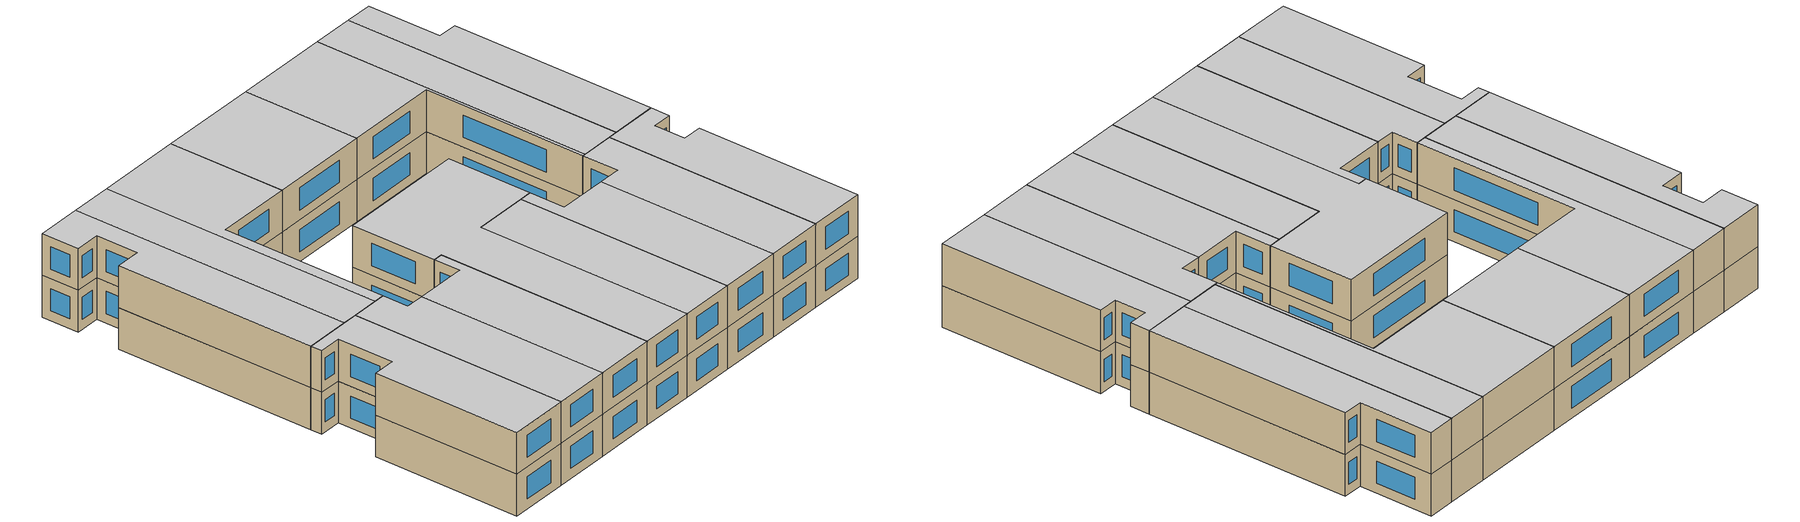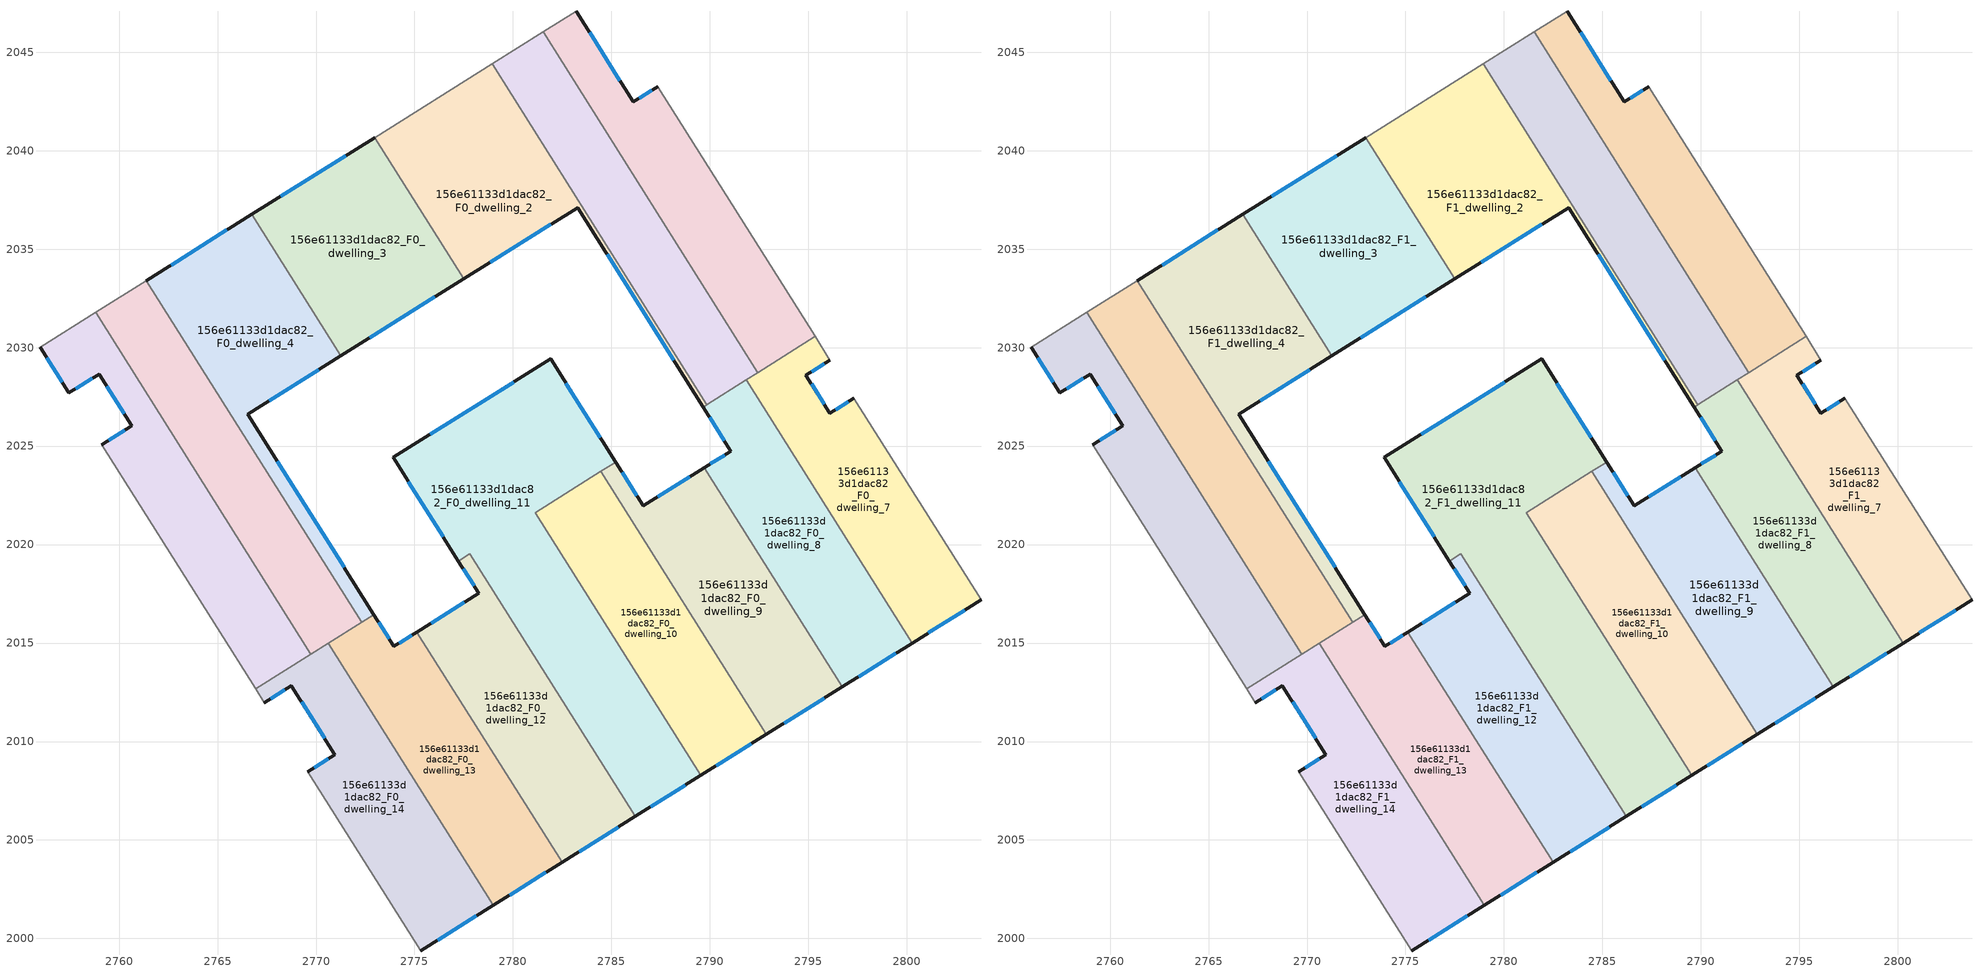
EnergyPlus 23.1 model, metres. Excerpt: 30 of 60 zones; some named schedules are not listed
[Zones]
156e61133d1dac82_F0_dwelling_0
 floor ground (EU_floor_Construction): 2787.34,2043.25 2795.34,2030.56 2792.43,2028.73 2781.53,2046.03 2783.22,2047.09 2786.11,2042.48 z0
 wall outside (EU_wall_Construction): 2787.34,2043.25 2786.11,2042.48 2783.22,2047.09 z0:3
 wall adiabatic (EU_wall_Construction): 2795.34,2030.56 2787.34,2043.25 / 2783.22,2047.09 2781.53,2046.03 z0:3
 wall to 156e61133d1dac82_F0_dwelling_1 (EU_wall_Construction): 2781.53,2046.03 2792.43,2028.73 z0:3
 wall to 156e61133d1dac82_F0_dwelling_7 (EU_wall_Construction): 2792.43,2028.73 2795.34,2030.56 z0:3
 window (EU_Window_Construction): 2785.43,2043.56 2783.9,2046 / 2787.05,2043.07 2786.4,2042.66 z0.7:2.3
156e61133d1dac82_F0_dwelling_1
 floor ground (EU_floor_Construction): 2781.53,2046.03 2792.43,2028.73 2789.84,2027.1 2778.94,2044.41 z0
 wall to 156e61133d1dac82_F0_dwelling_2 (EU_wall_Construction): 2778.94,2044.41 2789.84,2027.1 z0:3
 wall adiabatic (EU_wall_Construction): 2781.53,2046.03 2778.94,2044.41 z0:3
 wall to 156e61133d1dac82_F0_dwelling_8 (EU_wall_Construction): 2789.84,2027.1 2791.84,2028.36 z0:3
 wall to 156e61133d1dac82_F0_dwelling_7 (EU_wall_Construction): 2791.84,2028.36 2792.43,2028.73 z0:3
156e61133d1dac82_F0_dwelling_10
 floor ground (EU_floor_Construction): 2784.46,2023.71 2792.87,2010.37 2789.54,2008.28 2781.14,2021.62 z0
 wall outside (EU_wall_Construction): 2789.54,2008.28 2792.87,2010.37 z0:3
 wall to 156e61133d1dac82_F0_dwelling_11 (EU_wall_Construction): 2784.46,2023.71 2781.14,2021.62 2789.54,2008.28 z0:3
 wall to 156e61133d1dac82_F0_dwelling_9 (EU_wall_Construction): 2792.87,2010.37 2784.46,2023.71 z0:3
 window (EU_Window_Construction): 2790.32,2008.77 2792.09,2009.88 z0.7:2.3
156e61133d1dac82_F0_dwelling_11
 floor ground (EU_floor_Construction): 2785.22,2024.19 2781.14,2021.62 2789.54,2008.28 2786.21,2006.19 2777.81,2019.52 2777.23,2019.16 2773.91,2024.42 2781.91,2029.43 z0
 wall outside (EU_wall_Construction): 2786.21,2006.19 2789.54,2008.28 / 2785.22,2024.19 2781.91,2029.43 2773.91,2024.42 2777.23,2019.16 z0:3
 wall to 156e61133d1dac82_F0_dwelling_12 (EU_wall_Construction): 2777.23,2019.16 2777.81,2019.52 2786.21,2006.19 z0:3
 wall to 156e61133d1dac82_F0_dwelling_9 (EU_wall_Construction): 2784.46,2023.71 2785.22,2024.19 z0:3
 window (EU_Window_Construction): 2786.99,2006.68 2788.76,2007.79 / 2774.69,2023.19 2776.45,2020.39 / 2780.03,2028.25 2775.79,2025.6 / 2784.44,2025.42 2782.69,2028.2 z0.7:2.3
156e61133d1dac82_F0_dwelling_12
 floor ground (EU_floor_Construction): 2778.27,2017.52 2777.23,2019.16 2777.81,2019.52 2786.21,2006.19 2782.49,2003.86 2775.12,2015.55 z0
 wall outside (EU_wall_Construction): 2782.49,2003.86 2786.21,2006.19 / 2777.23,2019.16 2778.27,2017.52 2775.12,2015.55 z0:3
 wall to 156e61133d1dac82_F0_dwelling_13 (EU_wall_Construction): 2775.12,2015.55 2782.49,2003.86 z0:3
 window (EU_Window_Construction): 2783.36,2004.41 2785.34,2005.65 / 2777.53,2017.06 2775.86,2016.02 / 2777.48,2018.77 2778.02,2017.9 z0.7:2.3
156e61133d1dac82_F0_dwelling_13
 floor ground (EU_floor_Construction): 2775.12,2015.55 2782.49,2003.86 2779.01,2001.68 2770.63,2014.99 2772.93,2016.45 2773.96,2014.82 z0
 wall outside (EU_wall_Construction): 2779.01,2001.68 2782.49,2003.86 / 2775.12,2015.55 2773.96,2014.82 2772.93,2016.45 z0:3
 wall to 156e61133d1dac82_F0_dwelling_14 (EU_wall_Construction): 2770.63,2014.99 2779.01,2001.68 z0:3
 wall to 156e61133d1dac82_F0_dwelling_5 (EU_wall_Construction): 2772.31,2016.06 2770.63,2014.99 z0:3
 wall to 156e61133d1dac82_F0_dwelling_4 (EU_wall_Construction): 2772.93,2016.45 2772.31,2016.06 z0:3
 window (EU_Window_Construction): 2779.83,2002.2 2781.67,2003.35 / 2773.72,2015.21 2773.17,2016.07 / 2774.85,2015.38 2774.23,2015 z0.7:2.3
156e61133d1dac82_F0_dwelling_14
 floor ground (EU_floor_Construction): 2770.63,2014.99 2779.01,2001.68 2775.31,1999.37 2769.57,2008.47 2770.95,2009.34 2768.75,2012.83 2767.37,2011.97 2766.93,2012.67 z0
 wall outside (EU_wall_Construction): 2775.31,1999.37 2779.01,2001.68 / 2767.37,2011.97 2768.75,2012.83 2770.95,2009.34 2769.57,2008.47 z0:3
 wall adiabatic (EU_wall_Construction): 2769.57,2008.47 2775.31,1999.37 / 2766.93,2012.67 2767.37,2011.97 z0:3
 wall to 156e61133d1dac82_F0_dwelling_6 (EU_wall_Construction): 2769.74,2014.43 2766.93,2012.67 z0:3
 wall to 156e61133d1dac82_F0_dwelling_5 (EU_wall_Construction): 2770.63,2014.99 2769.74,2014.43 z0:3
 window (EU_Window_Construction): 2776.18,1999.91 2778.14,2001.14 / 2770.63,2009.13 2769.9,2008.67 / 2769.26,2012.01 2770.43,2010.16 / 2767.69,2012.17 2768.42,2012.63 z0.7:2.3
156e61133d1dac82_F0_dwelling_2
 floor ground (EU_floor_Construction): 2783.28,2037.11 2777.49,2033.49 2772.97,2040.67 2778.94,2044.41 2789.84,2027.1 2789.65,2026.98 z0
 wall outside (EU_wall_Construction): 2777.49,2033.49 2783.28,2037.11 2789.65,2026.98 z0:3
 wall to 156e61133d1dac82_F0_dwelling_3 (EU_wall_Construction): 2772.97,2040.67 2777.49,2033.49 z0:3
 wall adiabatic (EU_wall_Construction): 2778.94,2044.41 2772.97,2040.67 z0:3
 wall to 156e61133d1dac82_F0_dwelling_8 (EU_wall_Construction): 2789.65,2026.98 2789.84,2027.1 z0:3
 window (EU_Window_Construction): 2784.78,2034.73 2788.16,2029.36 / 2778.85,2034.34 2781.92,2036.26 z0.7:2.3
156e61133d1dac82_F0_dwelling_3
 floor ground (EU_floor_Construction): 2772.97,2040.67 2777.49,2033.49 2771.26,2029.58 2766.74,2036.76 z0
 wall outside (EU_wall_Construction): 2772.97,2040.67 2766.74,2036.76 / 2771.26,2029.58 2777.49,2033.49 z0:3
 wall to 156e61133d1dac82_F0_dwelling_4 (EU_wall_Construction): 2766.74,2036.76 2771.26,2029.58 z0:3
 window (EU_Window_Construction): 2771.51,2039.75 2768.2,2037.68 / 2772.72,2030.5 2776.03,2032.57 z0.7:2.3
156e61133d1dac82_F0_dwelling_4
 floor ground (EU_floor_Construction): 2766.74,2036.76 2771.26,2029.58 2766.53,2026.62 2772.93,2016.45 2772.31,2016.06 2761.38,2033.41 z0
 wall outside (EU_wall_Construction): 2772.93,2016.45 2766.53,2026.62 2771.26,2029.58 / 2766.74,2036.76 2761.38,2033.41 z0:3
 wall to 156e61133d1dac82_F0_dwelling_5 (EU_wall_Construction): 2761.38,2033.41 2772.31,2016.06 z0:3
 window (EU_Window_Construction): 2771.43,2018.84 2768.03,2024.23 / 2765.48,2035.97 2762.64,2034.19 / 2767.64,2027.31 2770.15,2028.89 z0.7:2.3
156e61133d1dac82_F0_dwelling_5
 floor ground (EU_floor_Construction): 2761.38,2033.41 2772.31,2016.06 2769.74,2014.43 2758.8,2031.79 z0
 wall to 156e61133d1dac82_F0_dwelling_6 (EU_wall_Construction): 2758.8,2031.79 2769.74,2014.43 z0:3
 wall adiabatic (EU_wall_Construction): 2761.38,2033.41 2758.8,2031.79 z0:3
156e61133d1dac82_F0_dwelling_6
 floor ground (EU_floor_Construction): 2760.66,2026.03 2758.99,2028.66 2757.45,2027.7 2755.98,2030.02 2758.8,2031.79 2769.74,2014.43 2766.93,2012.67 2759.12,2025.06 z0
 wall outside (EU_wall_Construction): 2755.98,2030.02 2757.45,2027.7 2758.99,2028.66 2760.66,2026.03 2759.12,2025.06 z0:3
 wall adiabatic (EU_wall_Construction): 2758.8,2031.79 2755.98,2030.02 / 2759.12,2025.06 2766.93,2012.67 z0:3
 window (EU_Window_Construction): 2756.33,2029.48 2757.11,2028.24 / 2760.29,2025.8 2759.48,2025.29 / 2759.38,2028.04 2760.26,2026.65 / 2757.81,2027.92 2758.63,2028.43 z0.7:2.3
156e61133d1dac82_F0_dwelling_7
 floor ground (EU_floor_Construction): 2797.3,2027.44 2803.76,2017.19 2800.27,2015 2791.84,2028.36 2795.34,2030.56 2796.09,2029.37 2794.88,2028.61 2796.09,2026.68 z0
 wall outside (EU_wall_Construction): 2797.3,2027.44 2796.09,2026.68 2794.88,2028.61 2796.09,2029.37 / 2800.27,2015 2803.76,2017.19 z0:3
 wall adiabatic (EU_wall_Construction): 2803.76,2017.19 2797.3,2027.44 / 2796.09,2029.37 2795.34,2030.56 z0:3
 wall to 156e61133d1dac82_F0_dwelling_8 (EU_wall_Construction): 2791.84,2028.36 2800.27,2015 z0:3
 window (EU_Window_Construction): 2795.81,2027.13 2795.16,2028.15 / 2797.02,2027.26 2796.38,2026.85 / 2801.09,2015.51 2802.94,2016.68 / 2795.16,2028.79 2795.81,2029.19 z0.7:2.3
156e61133d1dac82_F0_dwelling_8
 floor ground (EU_floor_Construction): 2791.84,2028.36 2800.27,2015 2796.71,2012.77 2789.71,2023.89 2791.07,2024.74 2789.65,2026.98 z0
 wall outside (EU_wall_Construction): 2796.71,2012.77 2800.27,2015 / 2789.65,2026.98 2791.07,2024.74 2789.71,2023.89 z0:3
 wall to 156e61133d1dac82_F0_dwelling_9 (EU_wall_Construction): 2789.71,2023.89 2796.71,2012.77 z0:3
 window (EU_Window_Construction): 2797.55,2013.3 2799.43,2014.48 / 2790.75,2024.54 2790.03,2024.09 / 2789.99,2026.46 2790.73,2025.27 z0.7:2.3
156e61133d1dac82_F0_dwelling_9
 floor ground (EU_floor_Construction): 2789.71,2023.89 2796.71,2012.77 2792.87,2010.37 2784.46,2023.71 2785.22,2024.19 2786.62,2021.96 z0
 wall outside (EU_wall_Construction): 2792.87,2010.37 2796.71,2012.77 / 2789.71,2023.89 2786.62,2021.96 2785.22,2024.19 z0:3
 window (EU_Window_Construction): 2793.77,2010.93 2795.81,2012.21 / 2786.29,2022.48 2785.55,2023.66 / 2788.98,2023.44 2787.34,2022.42 z0.7:2.3
156e61133d1dac82_F1_dwelling_0
 floor to 156e61133d1dac82_F0_dwelling_0 (EU_floor_Construction): 2787.34,2043.25 2795.34,2030.56 2792.43,2028.73 2781.53,2046.03 2783.22,2047.09 2786.11,2042.48 z3
 wall outside (EU_wall_Construction): 2787.34,2043.25 2786.11,2042.48 2783.22,2047.09 z3:6
 wall adiabatic (EU_wall_Construction): 2795.34,2030.56 2787.34,2043.25 / 2783.22,2047.09 2781.53,2046.03 z3:6
 wall to 156e61133d1dac82_F1_dwelling_1 (EU_wall_Construction): 2781.53,2046.03 2792.43,2028.73 z3:6
 wall to 156e61133d1dac82_F1_dwelling_7 (EU_wall_Construction): 2792.43,2028.73 2795.34,2030.56 z3:6
 window (EU_Window_Construction): 2785.43,2043.56 2783.9,2046 / 2787.05,2043.07 2786.4,2042.66 z3.7:5.3
 ceiling to 156e61133d1dac82_F2_dwelling_0 (EU_floor_Construction): 2795.34,2030.56 2787.34,2043.25 2786.11,2042.48 2783.22,2047.09 2781.53,2046.03 2792.43,2028.73 z6
156e61133d1dac82_F1_dwelling_1
 floor to 156e61133d1dac82_F0_dwelling_1 (EU_floor_Construction): 2781.53,2046.03 2792.43,2028.73 2789.84,2027.1 2778.94,2044.41 z3
 wall to 156e61133d1dac82_F1_dwelling_2 (EU_wall_Construction): 2778.94,2044.41 2789.84,2027.1 z3:6
 wall adiabatic (EU_wall_Construction): 2781.53,2046.03 2778.94,2044.41 z3:6
 wall to 156e61133d1dac82_F1_dwelling_8 (EU_wall_Construction): 2789.84,2027.1 2791.84,2028.36 z3:6
 wall to 156e61133d1dac82_F1_dwelling_7 (EU_wall_Construction): 2791.84,2028.36 2792.43,2028.73 z3:6
 ceiling to 156e61133d1dac82_F2_dwelling_1 (EU_floor_Construction): 2792.43,2028.73 2781.53,2046.03 2778.94,2044.41 2789.84,2027.1 z6
156e61133d1dac82_F1_dwelling_10
 floor to 156e61133d1dac82_F0_dwelling_10 (EU_floor_Construction): 2784.46,2023.71 2792.87,2010.37 2789.54,2008.28 2781.14,2021.62 z3
 wall outside (EU_wall_Construction): 2789.54,2008.28 2792.87,2010.37 z3:6
 wall to 156e61133d1dac82_F1_dwelling_11 (EU_wall_Construction): 2784.46,2023.71 2781.14,2021.62 2789.54,2008.28 z3:6
 wall to 156e61133d1dac82_F1_dwelling_9 (EU_wall_Construction): 2792.87,2010.37 2784.46,2023.71 z3:6
 window (EU_Window_Construction): 2790.32,2008.77 2792.09,2009.88 z3.7:5.3
 ceiling to 156e61133d1dac82_F2_dwelling_10 (EU_floor_Construction): 2792.87,2010.37 2784.46,2023.71 2781.14,2021.62 2789.54,2008.28 z6
156e61133d1dac82_F1_dwelling_11
 floor to 156e61133d1dac82_F0_dwelling_11 (EU_floor_Construction): 2785.22,2024.19 2781.14,2021.62 2789.54,2008.28 2786.21,2006.19 2777.81,2019.52 2777.23,2019.16 2773.91,2024.42 2781.91,2029.43 z3
 wall outside (EU_wall_Construction): 2786.21,2006.19 2789.54,2008.28 / 2785.22,2024.19 2781.91,2029.43 2773.91,2024.42 2777.23,2019.16 z3:6
 wall to 156e61133d1dac82_F1_dwelling_12 (EU_wall_Construction): 2777.23,2019.16 2777.81,2019.52 2786.21,2006.19 z3:6
 wall to 156e61133d1dac82_F1_dwelling_9 (EU_wall_Construction): 2784.46,2023.71 2785.22,2024.19 z3:6
 window (EU_Window_Construction): 2786.99,2006.68 2788.76,2007.79 / 2774.69,2023.19 2776.45,2020.39 / 2780.03,2028.25 2775.79,2025.6 / 2784.44,2025.42 2782.69,2028.2 z3.7:5.3
 ceiling to 156e61133d1dac82_F2_dwelling_11 (EU_floor_Construction): 2789.54,2008.28 2781.14,2021.62 2785.22,2024.19 2781.91,2029.43 2773.91,2024.42 2777.23,2019.16 2777.81,2019.52 2786.21,2006.19 z6
156e61133d1dac82_F1_dwelling_12
 floor to 156e61133d1dac82_F0_dwelling_12 (EU_floor_Construction): 2778.27,2017.52 2777.23,2019.16 2777.81,2019.52 2786.21,2006.19 2782.49,2003.86 2775.12,2015.55 z3
 wall outside (EU_wall_Construction): 2782.49,2003.86 2786.21,2006.19 / 2777.23,2019.16 2778.27,2017.52 2775.12,2015.55 z3:6
 wall to 156e61133d1dac82_F1_dwelling_13 (EU_wall_Construction): 2775.12,2015.55 2782.49,2003.86 z3:6
 window (EU_Window_Construction): 2783.36,2004.41 2785.34,2005.65 / 2777.53,2017.06 2775.86,2016.02 / 2777.48,2018.77 2778.02,2017.9 z3.7:5.3
 ceiling to 156e61133d1dac82_F2_dwelling_12 (EU_floor_Construction): 2786.21,2006.19 2777.81,2019.52 2777.23,2019.16 2778.27,2017.52 2775.12,2015.55 2782.49,2003.86 z6
156e61133d1dac82_F1_dwelling_13
 floor to 156e61133d1dac82_F0_dwelling_13 (EU_floor_Construction): 2775.12,2015.55 2782.49,2003.86 2779.01,2001.68 2770.63,2014.99 2772.93,2016.45 2773.96,2014.82 z3
 wall outside (EU_wall_Construction): 2779.01,2001.68 2782.49,2003.86 / 2775.12,2015.55 2773.96,2014.82 2772.93,2016.45 z3:6
 wall to 156e61133d1dac82_F1_dwelling_14 (EU_wall_Construction): 2770.63,2014.99 2779.01,2001.68 z3:6
 wall to 156e61133d1dac82_F1_dwelling_5 (EU_wall_Construction): 2772.31,2016.06 2770.63,2014.99 z3:6
 wall to 156e61133d1dac82_F1_dwelling_4 (EU_wall_Construction): 2772.93,2016.45 2772.31,2016.06 z3:6
 window (EU_Window_Construction): 2779.83,2002.2 2781.67,2003.35 / 2773.72,2015.21 2773.17,2016.07 / 2774.85,2015.38 2774.23,2015 z3.7:5.3
 ceiling to 156e61133d1dac82_F2_dwelling_13 (EU_floor_Construction): 2782.49,2003.86 2775.12,2015.55 2773.96,2014.82 2772.93,2016.45 2770.63,2014.99 2779.01,2001.68 z6
156e61133d1dac82_F1_dwelling_14
 floor to 156e61133d1dac82_F0_dwelling_14 (EU_floor_Construction): 2770.63,2014.99 2779.01,2001.68 2775.31,1999.37 2769.57,2008.47 2770.95,2009.34 2768.75,2012.83 2767.37,2011.97 2766.93,2012.67 z3
 wall outside (EU_wall_Construction): 2775.31,1999.37 2779.01,2001.68 / 2767.37,2011.97 2768.75,2012.83 2770.95,2009.34 2769.57,2008.47 z3:6
 wall adiabatic (EU_wall_Construction): 2769.57,2008.47 2775.31,1999.37 / 2766.93,2012.67 2767.37,2011.97 z3:6
 wall to 156e61133d1dac82_F1_dwelling_6 (EU_wall_Construction): 2769.74,2014.43 2766.93,2012.67 z3:6
 wall to 156e61133d1dac82_F1_dwelling_5 (EU_wall_Construction): 2770.63,2014.99 2769.74,2014.43 z3:6
 window (EU_Window_Construction): 2776.18,1999.91 2778.14,2001.14 / 2770.63,2009.13 2769.9,2008.67 / 2769.26,2012.01 2770.43,2010.16 / 2767.69,2012.17 2768.42,2012.63 z3.7:5.3
 ceiling to 156e61133d1dac82_F2_dwelling_14 (EU_floor_Construction): 2779.01,2001.68 2770.63,2014.99 2766.93,2012.67 2767.37,2011.97 2768.75,2012.83 2770.95,2009.34 2769.57,2008.47 2775.31,1999.37 z6
156e61133d1dac82_F1_dwelling_2
 floor to 156e61133d1dac82_F0_dwelling_2 (EU_floor_Construction): 2783.28,2037.11 2777.49,2033.49 2772.97,2040.67 2778.94,2044.41 2789.84,2027.1 2789.65,2026.98 z3
 wall outside (EU_wall_Construction): 2777.49,2033.49 2783.28,2037.11 2789.65,2026.98 z3:6
 wall to 156e61133d1dac82_F1_dwelling_3 (EU_wall_Construction): 2772.97,2040.67 2777.49,2033.49 z3:6
 wall adiabatic (EU_wall_Construction): 2778.94,2044.41 2772.97,2040.67 z3:6
 wall to 156e61133d1dac82_F1_dwelling_8 (EU_wall_Construction): 2789.65,2026.98 2789.84,2027.1 z3:6
 window (EU_Window_Construction): 2784.78,2034.73 2788.16,2029.36 / 2778.85,2034.34 2781.92,2036.26 z3.7:5.3
 ceiling to 156e61133d1dac82_F2_dwelling_2 (EU_floor_Construction): 2789.84,2027.1 2778.94,2044.41 2772.97,2040.67 2777.49,2033.49 2783.28,2037.11 2789.65,2026.98 z6
156e61133d1dac82_F1_dwelling_3
 floor to 156e61133d1dac82_F0_dwelling_3 (EU_floor_Construction): 2772.97,2040.67 2777.49,2033.49 2771.26,2029.58 2766.74,2036.76 z3
 wall outside (EU_wall_Construction): 2772.97,2040.67 2766.74,2036.76 / 2771.26,2029.58 2777.49,2033.49 z3:6
 wall to 156e61133d1dac82_F1_dwelling_4 (EU_wall_Construction): 2766.74,2036.76 2771.26,2029.58 z3:6
 window (EU_Window_Construction): 2771.51,2039.75 2768.2,2037.68 / 2772.72,2030.5 2776.03,2032.57 z3.7:5.3
 ceiling to 156e61133d1dac82_F2_dwelling_3 (EU_floor_Construction): 2777.49,2033.49 2772.97,2040.67 2766.74,2036.76 2771.26,2029.58 z6
156e61133d1dac82_F1_dwelling_4
 floor to 156e61133d1dac82_F0_dwelling_4 (EU_floor_Construction): 2766.74,2036.76 2771.26,2029.58 2766.53,2026.62 2772.93,2016.45 2772.31,2016.06 2761.38,2033.41 z3
 wall outside (EU_wall_Construction): 2772.93,2016.45 2766.53,2026.62 2771.26,2029.58 / 2766.74,2036.76 2761.38,2033.41 z3:6
 wall to 156e61133d1dac82_F1_dwelling_5 (EU_wall_Construction): 2761.38,2033.41 2772.31,2016.06 z3:6
 window (EU_Window_Construction): 2771.43,2018.84 2768.03,2024.23 / 2765.48,2035.97 2762.64,2034.19 / 2767.64,2027.31 2770.15,2028.89 z3.7:5.3
 ceiling to 156e61133d1dac82_F2_dwelling_4 (EU_floor_Construction): 2772.93,2016.45 2766.53,2026.62 2771.26,2029.58 2766.74,2036.76 2761.38,2033.41 2772.31,2016.06 z6
156e61133d1dac82_F1_dwelling_5
 floor to 156e61133d1dac82_F0_dwelling_5 (EU_floor_Construction): 2761.38,2033.41 2772.31,2016.06 2769.74,2014.43 2758.8,2031.79 z3
 wall to 156e61133d1dac82_F1_dwelling_6 (EU_wall_Construction): 2758.8,2031.79 2769.74,2014.43 z3:6
 wall adiabatic (EU_wall_Construction): 2761.38,2033.41 2758.8,2031.79 z3:6
 ceiling to 156e61133d1dac82_F2_dwelling_5 (EU_floor_Construction): 2772.31,2016.06 2761.38,2033.41 2758.8,2031.79 2769.74,2014.43 z6
156e61133d1dac82_F1_dwelling_6
 floor to 156e61133d1dac82_F0_dwelling_6 (EU_floor_Construction): 2760.66,2026.03 2758.99,2028.66 2757.45,2027.7 2755.98,2030.02 2758.8,2031.79 2769.74,2014.43 2766.93,2012.67 2759.12,2025.06 z3
 wall outside (EU_wall_Construction): 2755.98,2030.02 2757.45,2027.7 2758.99,2028.66 2760.66,2026.03 2759.12,2025.06 z3:6
 wall adiabatic (EU_wall_Construction): 2758.8,2031.79 2755.98,2030.02 / 2759.12,2025.06 2766.93,2012.67 z3:6
 window (EU_Window_Construction): 2756.33,2029.48 2757.11,2028.24 / 2760.29,2025.8 2759.48,2025.29 / 2759.38,2028.04 2760.26,2026.65 / 2757.81,2027.92 2758.63,2028.43 z3.7:5.3
 ceiling to 156e61133d1dac82_F2_dwelling_6 (EU_floor_Construction): 2769.74,2014.43 2758.8,2031.79 2755.98,2030.02 2757.45,2027.7 2758.99,2028.66 2760.66,2026.03 2759.12,2025.06 2766.93,2012.67 z6
156e61133d1dac82_F1_dwelling_7
 floor to 156e61133d1dac82_F0_dwelling_7 (EU_floor_Construction): 2797.3,2027.44 2803.76,2017.19 2800.27,2015 2791.84,2028.36 2795.34,2030.56 2796.09,2029.37 2794.88,2028.61 2796.09,2026.68 z3
 wall outside (EU_wall_Construction): 2797.3,2027.44 2796.09,2026.68 2794.88,2028.61 2796.09,2029.37 / 2800.27,2015 2803.76,2017.19 z3:6
 wall adiabatic (EU_wall_Construction): 2803.76,2017.19 2797.3,2027.44 / 2796.09,2029.37 2795.34,2030.56 z3:6
 wall to 156e61133d1dac82_F1_dwelling_8 (EU_wall_Construction): 2791.84,2028.36 2800.27,2015 z3:6
 window (EU_Window_Construction): 2795.81,2027.13 2795.16,2028.15 / 2797.02,2027.26 2796.38,2026.85 / 2801.09,2015.51 2802.94,2016.68 / 2795.16,2028.79 2795.81,2029.19 z3.7:5.3
 ceiling to 156e61133d1dac82_F2_dwelling_7 (EU_floor_Construction): 2803.76,2017.19 2797.3,2027.44 2796.09,2026.68 2794.88,2028.61 2796.09,2029.37 2795.34,2030.56 2791.84,2028.36 2800.27,2015 z6
156e61133d1dac82_F1_dwelling_8
 floor to 156e61133d1dac82_F0_dwelling_8 (EU_floor_Construction): 2791.84,2028.36 2800.27,2015 2796.71,2012.77 2789.71,2023.89 2791.07,2024.74 2789.65,2026.98 z3
 wall outside (EU_wall_Construction): 2796.71,2012.77 2800.27,2015 / 2789.65,2026.98 2791.07,2024.74 2789.71,2023.89 z3:6
 wall to 156e61133d1dac82_F1_dwelling_9 (EU_wall_Construction): 2789.71,2023.89 2796.71,2012.77 z3:6
 window (EU_Window_Construction): 2797.55,2013.3 2799.43,2014.48 / 2790.75,2024.54 2790.03,2024.09 / 2789.99,2026.46 2790.73,2025.27 z3.7:5.3
 ceiling to 156e61133d1dac82_F2_dwelling_8 (EU_floor_Construction): 2800.27,2015 2791.84,2028.36 2789.65,2026.98 2791.07,2024.74 2789.71,2023.89 2796.71,2012.77 z6
156e61133d1dac82_F1_dwelling_9
 floor to 156e61133d1dac82_F0_dwelling_9 (EU_floor_Construction): 2789.71,2023.89 2796.71,2012.77 2792.87,2010.37 2784.46,2023.71 2785.22,2024.19 2786.62,2021.96 z3
 wall outside (EU_wall_Construction): 2792.87,2010.37 2796.71,2012.77 / 2789.71,2023.89 2786.62,2021.96 2785.22,2024.19 z3:6
 window (EU_Window_Construction): 2793.77,2010.93 2795.81,2012.21 / 2786.29,2022.48 2785.55,2023.66 / 2788.98,2023.44 2787.34,2022.42 z3.7:5.3
 ceiling to 156e61133d1dac82_F2_dwelling_9 (EU_floor_Construction): 2796.71,2012.77 2789.71,2023.89 2786.62,2021.96 2785.22,2024.19 2784.46,2023.71 2792.87,2010.37 z6
[Building]
EU S2 Campaign: North Axis=0; Terrain=City; Solar Distribution=FullExterior
[Site:Location]
Budapest.Ferenc.Liszt.Intl.AP: Latitude=47.437; Longitude=19.256; Time Zone=1; Elevation=185
[SizingPeriod:WeatherFileDays]
AnnualSizingPeriod: Begin Month=1; Begin Day of Month=1; End Month=12; End Day of Month=31; Day of Week for Start Day=Monday; Use Weather File Daylight Saving Period=No; Use Weather File Rain and Snow Indicators=No
[MATERIAL]
EU_InternalMass_Material: Roughness=MediumRough; Thickness=0.1; Conductivity=1; Density=1800; Specific Heat=900; Thermal Absorptance=0.9; Solar Absorptance=0.7; Visible Absorptance=0.7
[MATERIAL:NOMASS] Roughness=MediumRough; Thermal Absorptance=0.9; Solar Absorptance=0.7; Visible Absorptance=0.7
Name | Thermal Resistance
EU_wall_NoMass | 0.832559
EU_floor_NoMass | 0.872794
[WINDOWMATERIAL:SIMPLEGLAZINGSYSTEM]
EU_Window_SimpleGlazing: UFactor=2.79869; Solar Heat Gain Coefficient=0.75; Visible Transmittance=0.75
[CONSTRUCTION]
EU_wall_Construction: EU_wall_NoMass
EU_floor_Construction: EU_floor_NoMass
EU_Window_Construction: EU_Window_SimpleGlazing
EU_InternalMass_Construction: EU_InternalMass_Material
[ZONE] Type=1; Multiplier=1; Ceiling Height=autocalculate; Floor Area=autocalculate; Part of Total Floor Area=Yes
Name | Volume
156e61133d1dac82_F0_dwelling_0; 156e61133d1dac82_F1_dwelling_0 | 187.268
156e61133d1dac82_F0_dwelling_1; 156e61133d1dac82_F1_dwelling_1 | 187.263
156e61133d1dac82_F0_dwelling_10; 156e61133d1dac82_F1_dwelling_10; 156e61133d1dac82_F0_dwelling_7; 156e61133d1dac82_F1_dwelling_7 | 185.83
156e61133d1dac82_F0_dwelling_11; 156e61133d1dac82_F1_dwelling_11 | 361.555
156e61133d1dac82_F0_dwelling_12; 156e61133d1dac82_F1_dwelling_12 | 185.864
156e61133d1dac82_F0_dwelling_13; 156e61133d1dac82_F1_dwelling_13 | 185.829
156e61133d1dac82_F0_dwelling_14; 156e61133d1dac82_F1_dwelling_14 | 185.849
156e61133d1dac82_F0_dwelling_2; 156e61133d1dac82_F1_dwelling_2 | 187.303
156e61133d1dac82_F0_dwelling_3; 156e61133d1dac82_F1_dwelling_3 | 187.276
156e61133d1dac82_F0_dwelling_4; 156e61133d1dac82_F1_dwelling_4 | 187.245
156e61133d1dac82_F0_dwelling_5; 156e61133d1dac82_F1_dwelling_5 | 187.286
156e61133d1dac82_F0_dwelling_6; 156e61133d1dac82_F1_dwelling_6 | 187.288
156e61133d1dac82_F0_dwelling_8; 156e61133d1dac82_F1_dwelling_8 | 185.856
156e61133d1dac82_F0_dwelling_9; 156e61133d1dac82_F1_dwelling_9 | 185.841
[INTERNALMASS] Construction=EU_InternalMass_Construction
Name | Zone or ZoneList | Surface Area
156e61133d1dac82_F0_dwelling_0_EU_InternalMass | 156e61133d1dac82_F0_dwelling_0 | 62.4225
156e61133d1dac82_F0_dwelling_1_EU_InternalMass | 156e61133d1dac82_F0_dwelling_1 | 62.4211
156e61133d1dac82_F0_dwelling_2_EU_InternalMass | 156e61133d1dac82_F0_dwelling_2 | 62.4341
156e61133d1dac82_F0_dwelling_3_EU_InternalMass | 156e61133d1dac82_F0_dwelling_3 | 62.4254
156e61133d1dac82_F0_dwelling_4_EU_InternalMass | 156e61133d1dac82_F0_dwelling_4 | 62.4147
156e61133d1dac82_F0_dwelling_5_EU_InternalMass | 156e61133d1dac82_F0_dwelling_5 | 62.4287
156e61133d1dac82_F0_dwelling_6_EU_InternalMass | 156e61133d1dac82_F0_dwelling_6 | 62.4295
156e61133d1dac82_F0_dwelling_7_EU_InternalMass | 156e61133d1dac82_F0_dwelling_7 | 61.9433
156e61133d1dac82_F0_dwelling_8_EU_InternalMass | 156e61133d1dac82_F0_dwelling_8 | 61.9522
156e61133d1dac82_F0_dwelling_9_EU_InternalMass | 156e61133d1dac82_F0_dwelling_9 | 61.9474
156e61133d1dac82_F0_dwelling_10_EU_InternalMass | 156e61133d1dac82_F0_dwelling_10 | 61.943
156e61133d1dac82_F0_dwelling_11_EU_InternalMass | 156e61133d1dac82_F0_dwelling_11 | 120.52
156e61133d1dac82_F0_dwelling_12_EU_InternalMass | 156e61133d1dac82_F0_dwelling_12 | 61.9547
156e61133d1dac82_F0_dwelling_13_EU_InternalMass | 156e61133d1dac82_F0_dwelling_13 | 61.943
156e61133d1dac82_F0_dwelling_14_EU_InternalMass | 156e61133d1dac82_F0_dwelling_14 | 61.9497
156e61133d1dac82_F1_dwelling_0_EU_InternalMass | 156e61133d1dac82_F1_dwelling_0 | 62.4225
156e61133d1dac82_F1_dwelling_1_EU_InternalMass | 156e61133d1dac82_F1_dwelling_1 | 62.4211
156e61133d1dac82_F1_dwelling_2_EU_InternalMass | 156e61133d1dac82_F1_dwelling_2 | 62.4341
156e61133d1dac82_F1_dwelling_3_EU_InternalMass | 156e61133d1dac82_F1_dwelling_3 | 62.4254
156e61133d1dac82_F1_dwelling_4_EU_InternalMass | 156e61133d1dac82_F1_dwelling_4 | 62.4147
156e61133d1dac82_F1_dwelling_5_EU_InternalMass | 156e61133d1dac82_F1_dwelling_5 | 62.4287
156e61133d1dac82_F1_dwelling_6_EU_InternalMass | 156e61133d1dac82_F1_dwelling_6 | 62.4295
156e61133d1dac82_F1_dwelling_7_EU_InternalMass | 156e61133d1dac82_F1_dwelling_7 | 61.9433
156e61133d1dac82_F1_dwelling_8_EU_InternalMass | 156e61133d1dac82_F1_dwelling_8 | 61.9522
156e61133d1dac82_F1_dwelling_9_EU_InternalMass | 156e61133d1dac82_F1_dwelling_9 | 61.9474
156e61133d1dac82_F1_dwelling_10_EU_InternalMass | 156e61133d1dac82_F1_dwelling_10 | 61.943
156e61133d1dac82_F1_dwelling_11_EU_InternalMass | 156e61133d1dac82_F1_dwelling_11 | 120.52
156e61133d1dac82_F1_dwelling_12_EU_InternalMass | 156e61133d1dac82_F1_dwelling_12 | 61.9547
156e61133d1dac82_F1_dwelling_13_EU_InternalMass | 156e61133d1dac82_F1_dwelling_13 | 61.943
156e61133d1dac82_F1_dwelling_14_EU_InternalMass | 156e61133d1dac82_F1_dwelling_14 | 61.9497
[OTHEREQUIPMENT] Fuel Type=Electricity; Design Level Calculation Method=Watts/Area; Power per Zone Floor Area=1; Fraction Latent=0; Fraction Radiant=0; Fraction Lost=0; Carbon Dioxide Generation Rate=0; EndUse Subcategory=EU_Step8_InternalGains
Name | Zone or ZoneList or Space or SpaceList | Schedule
EU_Step8_InternalGain_156e61133d1dac82_F0_dwelling_0_f000 | 156e61133d1dac82_F0_dwelling_0 | EU_Step8_GainSchedule_156e61133d1dac82_F0_dwelling_0_f000
EU_Step8_InternalGain_156e61133d1dac82_F0_dwelling_1_f000 | 156e61133d1dac82_F0_dwelling_1 | EU_Step8_GainSchedule_156e61133d1dac82_F0_dwelling_1_f000
EU_Step8_InternalGain_156e61133d1dac82_F0_dwelling_2_f000 | 156e61133d1dac82_F0_dwelling_2 | EU_Step8_GainSchedule_156e61133d1dac82_F0_dwelling_2_f000
EU_Step8_InternalGain_156e61133d1dac82_F0_dwelling_3_f000 | 156e61133d1dac82_F0_dwelling_3 | EU_Step8_GainSchedule_156e61133d1dac82_F0_dwelling_3_f000
EU_Step8_InternalGain_156e61133d1dac82_F0_dwelling_4_f000 | 156e61133d1dac82_F0_dwelling_4 | EU_Step8_GainSchedule_156e61133d1dac82_F0_dwelling_4_f000
EU_Step8_InternalGain_156e61133d1dac82_F0_dwelling_5_f000 | 156e61133d1dac82_F0_dwelling_5 | EU_Step8_GainSchedule_156e61133d1dac82_F0_dwelling_5_f000
EU_Step8_InternalGain_156e61133d1dac82_F0_dwelling_6_f000 | 156e61133d1dac82_F0_dwelling_6 | EU_Step8_GainSchedule_156e61133d1dac82_F0_dwelling_6_f000
EU_Step8_InternalGain_156e61133d1dac82_F0_dwelling_7_f000 | 156e61133d1dac82_F0_dwelling_7 | EU_Step8_GainSchedule_156e61133d1dac82_F0_dwelling_7_f000
EU_Step8_InternalGain_156e61133d1dac82_F0_dwelling_8_f000 | 156e61133d1dac82_F0_dwelling_8 | EU_Step8_GainSchedule_156e61133d1dac82_F0_dwelling_8_f000
EU_Step8_InternalGain_156e61133d1dac82_F0_dwelling_9_f000 | 156e61133d1dac82_F0_dwelling_9 | EU_Step8_GainSchedule_156e61133d1dac82_F0_dwelling_9_f000
EU_Step8_InternalGain_156e61133d1dac82_F0_dwelling_10_f000 | 156e61133d1dac82_F0_dwelling_10 | EU_Step8_GainSchedule_156e61133d1dac82_F0_dwelling_10_f000
EU_Step8_InternalGain_156e61133d1dac82_F0_dwelling_11_f000 | 156e61133d1dac82_F0_dwelling_11 | EU_Step8_GainSchedule_156e61133d1dac82_F0_dwelling_11_f000
EU_Step8_InternalGain_156e61133d1dac82_F0_dwelling_12_f000 | 156e61133d1dac82_F0_dwelling_12 | EU_Step8_GainSchedule_156e61133d1dac82_F0_dwelling_12_f000
EU_Step8_InternalGain_156e61133d1dac82_F0_dwelling_13_f000 | 156e61133d1dac82_F0_dwelling_13 | EU_Step8_GainSchedule_156e61133d1dac82_F0_dwelling_13_f000
EU_Step8_InternalGain_156e61133d1dac82_F0_dwelling_14_f000 | 156e61133d1dac82_F0_dwelling_14 | EU_Step8_GainSchedule_156e61133d1dac82_F0_dwelling_14_f000
EU_Step8_InternalGain_156e61133d1dac82_F1_dwelling_0_f000 | 156e61133d1dac82_F1_dwelling_0 | EU_Step8_GainSchedule_156e61133d1dac82_F1_dwelling_0_f000
EU_Step8_InternalGain_156e61133d1dac82_F1_dwelling_1_f000 | 156e61133d1dac82_F1_dwelling_1 | EU_Step8_GainSchedule_156e61133d1dac82_F1_dwelling_1_f000
EU_Step8_InternalGain_156e61133d1dac82_F1_dwelling_2_f000 | 156e61133d1dac82_F1_dwelling_2 | EU_Step8_GainSchedule_156e61133d1dac82_F1_dwelling_2_f000
EU_Step8_InternalGain_156e61133d1dac82_F1_dwelling_3_f000 | 156e61133d1dac82_F1_dwelling_3 | EU_Step8_GainSchedule_156e61133d1dac82_F1_dwelling_3_f000
EU_Step8_InternalGain_156e61133d1dac82_F1_dwelling_4_f000 | 156e61133d1dac82_F1_dwelling_4 | EU_Step8_GainSchedule_156e61133d1dac82_F1_dwelling_4_f000
EU_Step8_InternalGain_156e61133d1dac82_F1_dwelling_5_f000 | 156e61133d1dac82_F1_dwelling_5 | EU_Step8_GainSchedule_156e61133d1dac82_F1_dwelling_5_f000
EU_Step8_InternalGain_156e61133d1dac82_F1_dwelling_6_f000 | 156e61133d1dac82_F1_dwelling_6 | EU_Step8_GainSchedule_156e61133d1dac82_F1_dwelling_6_f000
EU_Step8_InternalGain_156e61133d1dac82_F1_dwelling_7_f000 | 156e61133d1dac82_F1_dwelling_7 | EU_Step8_GainSchedule_156e61133d1dac82_F1_dwelling_7_f000
EU_Step8_InternalGain_156e61133d1dac82_F1_dwelling_8_f000 | 156e61133d1dac82_F1_dwelling_8 | EU_Step8_GainSchedule_156e61133d1dac82_F1_dwelling_8_f000
EU_Step8_InternalGain_156e61133d1dac82_F1_dwelling_9_f000 | 156e61133d1dac82_F1_dwelling_9 | EU_Step8_GainSchedule_156e61133d1dac82_F1_dwelling_9_f000
EU_Step8_InternalGain_156e61133d1dac82_F1_dwelling_10_f000 | 156e61133d1dac82_F1_dwelling_10 | EU_Step8_GainSchedule_156e61133d1dac82_F1_dwelling_10_f000
EU_Step8_InternalGain_156e61133d1dac82_F1_dwelling_11_f000 | 156e61133d1dac82_F1_dwelling_11 | EU_Step8_GainSchedule_156e61133d1dac82_F1_dwelling_11_f000
EU_Step8_InternalGain_156e61133d1dac82_F1_dwelling_12_f000 | 156e61133d1dac82_F1_dwelling_12 | EU_Step8_GainSchedule_156e61133d1dac82_F1_dwelling_12_f000
EU_Step8_InternalGain_156e61133d1dac82_F1_dwelling_13_f000 | 156e61133d1dac82_F1_dwelling_13 | EU_Step8_GainSchedule_156e61133d1dac82_F1_dwelling_13_f000
EU_Step8_InternalGain_156e61133d1dac82_F1_dwelling_14_f000 | 156e61133d1dac82_F1_dwelling_14 | EU_Step8_GainSchedule_156e61133d1dac82_F1_dwelling_14_f000
[ZONEVENTILATION:DESIGNFLOWRATE] Schedule=EU_AlwaysOn; Design Flow Rate Calculation Method=AirChanges/Hour; Air Changes per Hour=0.475469; Ventilation Type=Natural; Fan Pressure Rise=0; Fan Total Efficiency=1; Constant Term Coefficient=1; Temperature Term Coefficient=0; Velocity Term Coefficient=0; Velocity Squared Term Coefficient=0; Minimum Indoor Temperature=-100; Maximum Indoor Temperature=100; Delta Temperature=-100; Minimum Outdoor Temperature=-100; Maximum Outdoor Temperature=100; Maximum Wind Speed=40
Name | Zone or ZoneList or Space or SpaceList
EU_ConstantAir_156e61133d1dac82_F0_dwelling_0 | 156e61133d1dac82_F0_dwelling_0
EU_ConstantAir_156e61133d1dac82_F0_dwelling_1 | 156e61133d1dac82_F0_dwelling_1
EU_ConstantAir_156e61133d1dac82_F0_dwelling_2 | 156e61133d1dac82_F0_dwelling_2
EU_ConstantAir_156e61133d1dac82_F0_dwelling_3 | 156e61133d1dac82_F0_dwelling_3
EU_ConstantAir_156e61133d1dac82_F0_dwelling_4 | 156e61133d1dac82_F0_dwelling_4
EU_ConstantAir_156e61133d1dac82_F0_dwelling_5 | 156e61133d1dac82_F0_dwelling_5
EU_ConstantAir_156e61133d1dac82_F0_dwelling_6 | 156e61133d1dac82_F0_dwelling_6
EU_ConstantAir_156e61133d1dac82_F0_dwelling_7 | 156e61133d1dac82_F0_dwelling_7
EU_ConstantAir_156e61133d1dac82_F0_dwelling_8 | 156e61133d1dac82_F0_dwelling_8
EU_ConstantAir_156e61133d1dac82_F0_dwelling_9 | 156e61133d1dac82_F0_dwelling_9
EU_ConstantAir_156e61133d1dac82_F0_dwelling_10 | 156e61133d1dac82_F0_dwelling_10
EU_ConstantAir_156e61133d1dac82_F0_dwelling_11 | 156e61133d1dac82_F0_dwelling_11
EU_ConstantAir_156e61133d1dac82_F0_dwelling_12 | 156e61133d1dac82_F0_dwelling_12
EU_ConstantAir_156e61133d1dac82_F0_dwelling_13 | 156e61133d1dac82_F0_dwelling_13
EU_ConstantAir_156e61133d1dac82_F0_dwelling_14 | 156e61133d1dac82_F0_dwelling_14
EU_ConstantAir_156e61133d1dac82_F1_dwelling_0 | 156e61133d1dac82_F1_dwelling_0
EU_ConstantAir_156e61133d1dac82_F1_dwelling_1 | 156e61133d1dac82_F1_dwelling_1
EU_ConstantAir_156e61133d1dac82_F1_dwelling_2 | 156e61133d1dac82_F1_dwelling_2
EU_ConstantAir_156e61133d1dac82_F1_dwelling_3 | 156e61133d1dac82_F1_dwelling_3
EU_ConstantAir_156e61133d1dac82_F1_dwelling_4 | 156e61133d1dac82_F1_dwelling_4
EU_ConstantAir_156e61133d1dac82_F1_dwelling_5 | 156e61133d1dac82_F1_dwelling_5
EU_ConstantAir_156e61133d1dac82_F1_dwelling_6 | 156e61133d1dac82_F1_dwelling_6
EU_ConstantAir_156e61133d1dac82_F1_dwelling_7 | 156e61133d1dac82_F1_dwelling_7
EU_ConstantAir_156e61133d1dac82_F1_dwelling_8 | 156e61133d1dac82_F1_dwelling_8
EU_ConstantAir_156e61133d1dac82_F1_dwelling_9 | 156e61133d1dac82_F1_dwelling_9
EU_ConstantAir_156e61133d1dac82_F1_dwelling_10 | 156e61133d1dac82_F1_dwelling_10
EU_ConstantAir_156e61133d1dac82_F1_dwelling_11 | 156e61133d1dac82_F1_dwelling_11
EU_ConstantAir_156e61133d1dac82_F1_dwelling_12 | 156e61133d1dac82_F1_dwelling_12
EU_ConstantAir_156e61133d1dac82_F1_dwelling_13 | 156e61133d1dac82_F1_dwelling_13
EU_ConstantAir_156e61133d1dac82_F1_dwelling_14 | 156e61133d1dac82_F1_dwelling_14
[HVACTEMPLATE:ZONE:IDEALLOADSAIRSYSTEM] System Availability Schedule=EU_AlwaysOn; Maximum Heating Supply Air Temperature=50; Minimum Cooling Supply Air Temperature=13; Maximum Heating Supply Air Humidity Ratio=0.0156; Minimum Cooling Supply Air Humidity Ratio=0.0077; Heating Limit=NoLimit; Cooling Limit=NoLimit; Heating Availability Schedule=EU_AlwaysOn; Cooling Availability Schedule=EU_CoolingOff; Dehumidification Control Type=ConstantSensibleHeatRatio; Cooling Sensible Heat Ratio=0.7; Dehumidification Setpoint=60; Humidification Control Type=None; Humidification Setpoint=30; Outdoor Air Method=None; Outdoor Air Flow Rate per Person=0.00944; Outdoor Air Flow Rate per Zone Floor Area=0; Outdoor Air Flow Rate per Zone=0; Demand Controlled Ventilation Type=None; Outdoor Air Economizer Type=NoEconomizer; Heat Recovery Type=None; Sensible Heat Recovery Effectiveness=0.7; Latent Heat Recovery Effectiveness=0.65
Name | Template Thermostat
156e61133d1dac82_F0_dwelling_0 | EU_HeatOnly_156e61133d1dac82_F0_dwelling_0
156e61133d1dac82_F0_dwelling_1 | EU_HeatOnly_156e61133d1dac82_F0_dwelling_1
156e61133d1dac82_F0_dwelling_2 | EU_HeatOnly_156e61133d1dac82_F0_dwelling_2
156e61133d1dac82_F0_dwelling_3 | EU_HeatOnly_156e61133d1dac82_F0_dwelling_3
156e61133d1dac82_F0_dwelling_4 | EU_HeatOnly_156e61133d1dac82_F0_dwelling_4
156e61133d1dac82_F0_dwelling_5 | EU_HeatOnly_156e61133d1dac82_F0_dwelling_5
156e61133d1dac82_F0_dwelling_6 | EU_HeatOnly_156e61133d1dac82_F0_dwelling_6
156e61133d1dac82_F0_dwelling_7 | EU_HeatOnly_156e61133d1dac82_F0_dwelling_7
156e61133d1dac82_F0_dwelling_8 | EU_HeatOnly_156e61133d1dac82_F0_dwelling_8
156e61133d1dac82_F0_dwelling_9 | EU_HeatOnly_156e61133d1dac82_F0_dwelling_9
156e61133d1dac82_F0_dwelling_10 | EU_HeatOnly_156e61133d1dac82_F0_dwelling_10
156e61133d1dac82_F0_dwelling_11 | EU_HeatOnly_156e61133d1dac82_F0_dwelling_11
156e61133d1dac82_F0_dwelling_12 | EU_HeatOnly_156e61133d1dac82_F0_dwelling_12
156e61133d1dac82_F0_dwelling_13 | EU_HeatOnly_156e61133d1dac82_F0_dwelling_13
156e61133d1dac82_F0_dwelling_14 | EU_HeatOnly_156e61133d1dac82_F0_dwelling_14
156e61133d1dac82_F1_dwelling_0 | EU_HeatOnly_156e61133d1dac82_F1_dwelling_0
156e61133d1dac82_F1_dwelling_1 | EU_HeatOnly_156e61133d1dac82_F1_dwelling_1
156e61133d1dac82_F1_dwelling_2 | EU_HeatOnly_156e61133d1dac82_F1_dwelling_2
156e61133d1dac82_F1_dwelling_3 | EU_HeatOnly_156e61133d1dac82_F1_dwelling_3
156e61133d1dac82_F1_dwelling_4 | EU_HeatOnly_156e61133d1dac82_F1_dwelling_4
156e61133d1dac82_F1_dwelling_5 | EU_HeatOnly_156e61133d1dac82_F1_dwelling_5
156e61133d1dac82_F1_dwelling_6 | EU_HeatOnly_156e61133d1dac82_F1_dwelling_6
156e61133d1dac82_F1_dwelling_7 | EU_HeatOnly_156e61133d1dac82_F1_dwelling_7
156e61133d1dac82_F1_dwelling_8 | EU_HeatOnly_156e61133d1dac82_F1_dwelling_8
156e61133d1dac82_F1_dwelling_9 | EU_HeatOnly_156e61133d1dac82_F1_dwelling_9
156e61133d1dac82_F1_dwelling_10 | EU_HeatOnly_156e61133d1dac82_F1_dwelling_10
156e61133d1dac82_F1_dwelling_11 | EU_HeatOnly_156e61133d1dac82_F1_dwelling_11
156e61133d1dac82_F1_dwelling_12 | EU_HeatOnly_156e61133d1dac82_F1_dwelling_12
156e61133d1dac82_F1_dwelling_13 | EU_HeatOnly_156e61133d1dac82_F1_dwelling_13
156e61133d1dac82_F1_dwelling_14 | EU_HeatOnly_156e61133d1dac82_F1_dwelling_14
[SIZING:ZONE] Zone Cooling Design Supply Air Temperature Input Method=SupplyAirTemperature; Zone Cooling Design Supply Air Temperature=13; Zone Heating Design Supply Air Temperature Input Method=SupplyAirTemperature; Zone Heating Design Supply Air Temperature=50; Zone Cooling Design Supply Air Humidity Ratio=0.008; Zone Heating Design Supply Air Humidity Ratio=0.008; Cooling Design Air Flow Method=DesignDay; Cooling Design Air Flow Rate=0; Cooling Minimum Air Flow per Zone Floor Area=0.000762; Cooling Minimum Air Flow=0; Cooling Minimum Air Flow Fraction=0.2; Heating Design Air Flow Method=DesignDay; Heating Design Air Flow Rate=0; Heating Maximum Air Flow per Zone Floor Area=0.002032; Heating Maximum Air Flow=0.141576; Heating Maximum Air Flow Fraction=0.3; Account for Dedicated Outdoor Air System=No; Dedicated Outdoor Air System Control Strategy=NeutralSupplyAir; Dedicated Outdoor Air Low Setpoint Temperature for Design=autosize; Dedicated Outdoor Air High Setpoint Temperature for Design=autosize; Zone Load Sizing Method=Sensible Load Only No Latent Load; Zone Latent Cooling Design Supply Air Humidity Ratio Input Method=HumidityRatioDifference; Zone Cooling Design Supply Air Humidity Ratio Difference=0.005; Zone Latent Heating Design Supply Air Humidity Ratio Input Method=HumidityRatioDifference; Zone Humidification Design Supply Air Humidity Ratio Difference=0.005
156e61133d1dac82_F0_dwelling_0; 156e61133d1dac82_F0_dwelling_1; 156e61133d1dac82_F0_dwelling_2; 156e61133d1dac82_F0_dwelling_3; 156e61133d1dac82_F0_dwelling_4; 156e61133d1dac82_F0_dwelling_5; 156e61133d1dac82_F0_dwelling_6; 156e61133d1dac82_F0_dwelling_7; 156e61133d1dac82_F0_dwelling_8; 156e61133d1dac82_F0_dwelling_9; 156e61133d1dac82_F0_dwelling_10; 156e61133d1dac82_F0_dwelling_11; 156e61133d1dac82_F0_dwelling_12; 156e61133d1dac82_F0_dwelling_13; 156e61133d1dac82_F0_dwelling_14; 156e61133d1dac82_F1_dwelling_0; 156e61133d1dac82_F1_dwelling_1; 156e61133d1dac82_F1_dwelling_2; 156e61133d1dac82_F1_dwelling_3; 156e61133d1dac82_F1_dwelling_4; 156e61133d1dac82_F1_dwelling_5; 156e61133d1dac82_F1_dwelling_6; 156e61133d1dac82_F1_dwelling_7; 156e61133d1dac82_F1_dwelling_8; 156e61133d1dac82_F1_dwelling_9; 156e61133d1dac82_F1_dwelling_10; 156e61133d1dac82_F1_dwelling_11; 156e61133d1dac82_F1_dwelling_12; 156e61133d1dac82_F1_dwelling_13; 156e61133d1dac82_F1_dwelling_14
[SCHEDULE:CONSTANT]
EU_AlwaysOn: Hourly Value=1
[SCHEDULE:FILE] Column Number=1; Rows to Skip at Top=0; Number of Hours of Data=8760; Column Separator=Comma; Interpolate to Timestep=No; Minutes per Item=60; Adjust Schedule for Daylight Savings=Yes
Name | File
EU_Step8_GainSchedule_156e61133d1dac82_F0_dwelling_0_f000 | ../../schedules/156e61133d1dac82/156e61133d1dac82_F0_dwelling_0_f000_gain.csv
EU_Step8_GainSchedule_156e61133d1dac82_F0_dwelling_1_f000 | ../../schedules/156e61133d1dac82/156e61133d1dac82_F0_dwelling_1_f000_gain.csv
EU_Step8_GainSchedule_156e61133d1dac82_F0_dwelling_2_f000 | ../../schedules/156e61133d1dac82/156e61133d1dac82_F0_dwelling_2_f000_gain.csv
EU_Step8_GainSchedule_156e61133d1dac82_F0_dwelling_3_f000 | ../../schedules/156e61133d1dac82/156e61133d1dac82_F0_dwelling_3_f000_gain.csv
EU_Step8_GainSchedule_156e61133d1dac82_F0_dwelling_4_f000 | ../../schedules/156e61133d1dac82/156e61133d1dac82_F0_dwelling_4_f000_gain.csv
EU_Step8_GainSchedule_156e61133d1dac82_F0_dwelling_5_f000 | ../../schedules/156e61133d1dac82/156e61133d1dac82_F0_dwelling_5_f000_gain.csv
EU_Step8_GainSchedule_156e61133d1dac82_F0_dwelling_6_f000 | ../../schedules/156e61133d1dac82/156e61133d1dac82_F0_dwelling_6_f000_gain.csv
EU_Step8_GainSchedule_156e61133d1dac82_F0_dwelling_7_f000 | ../../schedules/156e61133d1dac82/156e61133d1dac82_F0_dwelling_7_f000_gain.csv
EU_Step8_GainSchedule_156e61133d1dac82_F0_dwelling_8_f000 | ../../schedules/156e61133d1dac82/156e61133d1dac82_F0_dwelling_8_f000_gain.csv
EU_Step8_GainSchedule_156e61133d1dac82_F0_dwelling_9_f000 | ../../schedules/156e61133d1dac82/156e61133d1dac82_F0_dwelling_9_f000_gain.csv
EU_Step8_GainSchedule_156e61133d1dac82_F0_dwelling_10_f000 | ../../schedules/156e61133d1dac82/156e61133d1dac82_F0_dwelling_10_f000_gain.csv
EU_Step8_GainSchedule_156e61133d1dac82_F0_dwelling_11_f000 | ../../schedules/156e61133d1dac82/156e61133d1dac82_F0_dwelling_11_f000_gain.csv
EU_Step8_GainSchedule_156e61133d1dac82_F0_dwelling_12_f000 | ../../schedules/156e61133d1dac82/156e61133d1dac82_F0_dwelling_12_f000_gain.csv
EU_Step8_GainSchedule_156e61133d1dac82_F0_dwelling_13_f000 | ../../schedules/156e61133d1dac82/156e61133d1dac82_F0_dwelling_13_f000_gain.csv
EU_Step8_GainSchedule_156e61133d1dac82_F0_dwelling_14_f000 | ../../schedules/156e61133d1dac82/156e61133d1dac82_F0_dwelling_14_f000_gain.csv
EU_Step8_GainSchedule_156e61133d1dac82_F1_dwelling_0_f000 | ../../schedules/156e61133d1dac82/156e61133d1dac82_F1_dwelling_0_f000_gain.csv
EU_Step8_GainSchedule_156e61133d1dac82_F1_dwelling_1_f000 | ../../schedules/156e61133d1dac82/156e61133d1dac82_F1_dwelling_1_f000_gain.csv
EU_Step8_GainSchedule_156e61133d1dac82_F1_dwelling_2_f000 | ../../schedules/156e61133d1dac82/156e61133d1dac82_F1_dwelling_2_f000_gain.csv
EU_Step8_GainSchedule_156e61133d1dac82_F1_dwelling_3_f000 | ../../schedules/156e61133d1dac82/156e61133d1dac82_F1_dwelling_3_f000_gain.csv
EU_Step8_GainSchedule_156e61133d1dac82_F1_dwelling_4_f000 | ../../schedules/156e61133d1dac82/156e61133d1dac82_F1_dwelling_4_f000_gain.csv
EU_Step8_GainSchedule_156e61133d1dac82_F1_dwelling_5_f000 | ../../schedules/156e61133d1dac82/156e61133d1dac82_F1_dwelling_5_f000_gain.csv
EU_Step8_GainSchedule_156e61133d1dac82_F1_dwelling_6_f000 | ../../schedules/156e61133d1dac82/156e61133d1dac82_F1_dwelling_6_f000_gain.csv
EU_Step8_GainSchedule_156e61133d1dac82_F1_dwelling_7_f000 | ../../schedules/156e61133d1dac82/156e61133d1dac82_F1_dwelling_7_f000_gain.csv
EU_Step8_GainSchedule_156e61133d1dac82_F1_dwelling_8_f000 | ../../schedules/156e61133d1dac82/156e61133d1dac82_F1_dwelling_8_f000_gain.csv
EU_Step8_GainSchedule_156e61133d1dac82_F1_dwelling_9_f000 | ../../schedules/156e61133d1dac82/156e61133d1dac82_F1_dwelling_9_f000_gain.csv
EU_Step8_GainSchedule_156e61133d1dac82_F1_dwelling_10_f000 | ../../schedules/156e61133d1dac82/156e61133d1dac82_F1_dwelling_10_f000_gain.csv
EU_Step8_GainSchedule_156e61133d1dac82_F1_dwelling_11_f000 | ../../schedules/156e61133d1dac82/156e61133d1dac82_F1_dwelling_11_f000_gain.csv
EU_Step8_GainSchedule_156e61133d1dac82_F1_dwelling_12_f000 | ../../schedules/156e61133d1dac82/156e61133d1dac82_F1_dwelling_12_f000_gain.csv
EU_Step8_GainSchedule_156e61133d1dac82_F1_dwelling_13_f000 | ../../schedules/156e61133d1dac82/156e61133d1dac82_F1_dwelling_13_f000_gain.csv
EU_Step8_GainSchedule_156e61133d1dac82_F1_dwelling_14_f000 | ../../schedules/156e61133d1dac82/156e61133d1dac82_F1_dwelling_14_f000_gain.csv
